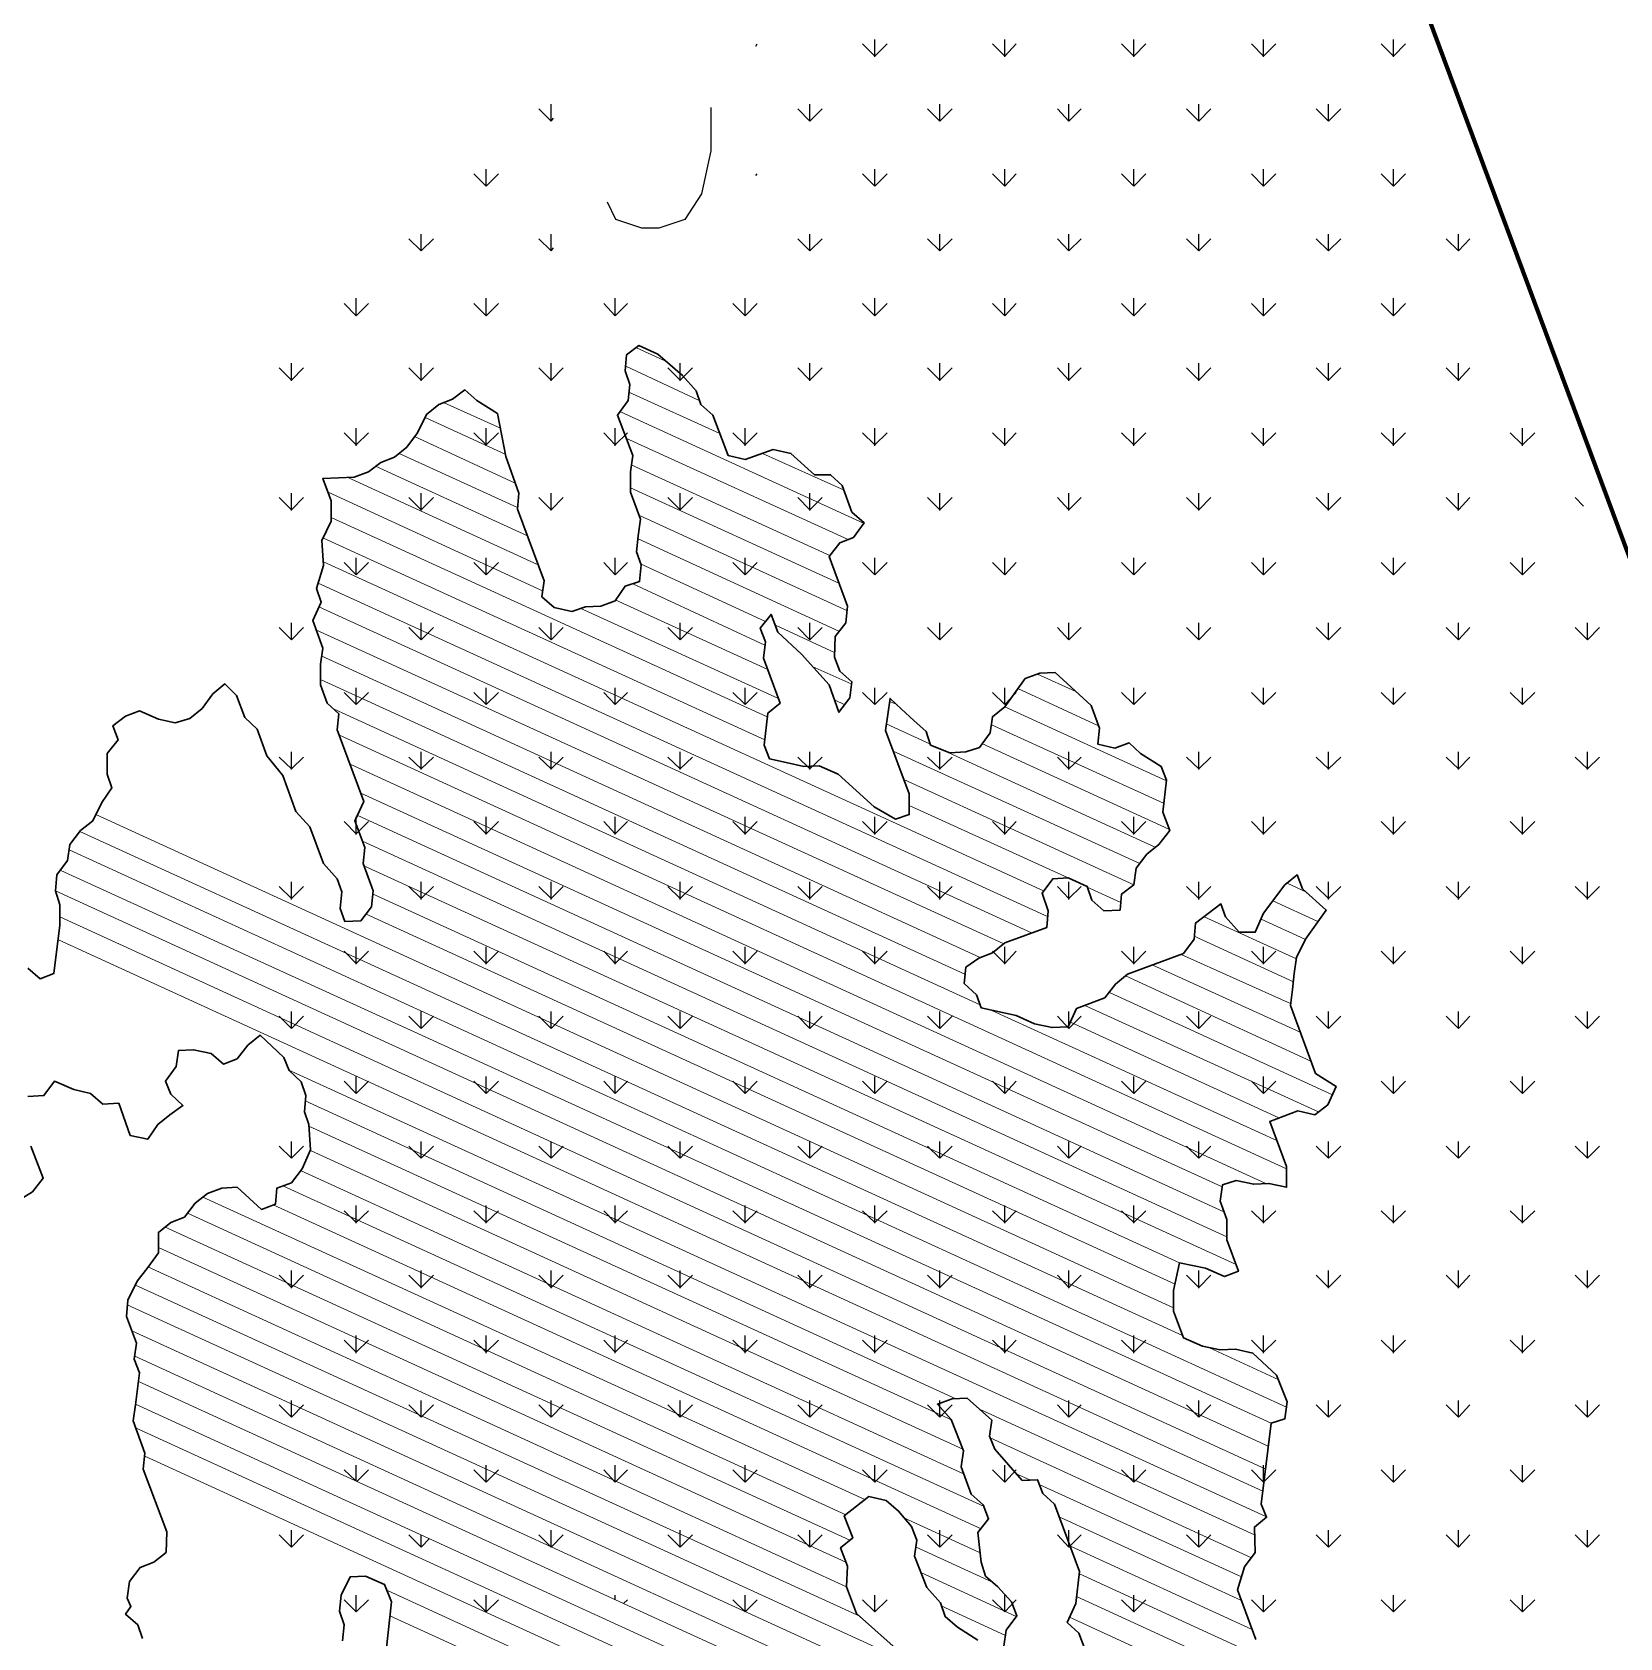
# Model space of a CAD drawing. Header units: metres. Extents: x -8.9 to 30.3, y -11.7 to 25.6.
# Drawn here: x -0.349 to 1.851, y 1.54 to 3.765 of the extents above; entities that cross this region are included whole.
import ezdxf

# ---------------------------------------------------------------- set-up
doc = ezdxf.new("R2010")
doc.units = ezdxf.units.M
for name, color, linetype, lineweight in [('P2D_C7_L020', 7, 'Continuous', 20), ('P2D_C7_L025', 7, 'Continuous', 25), ('P2D_C7_L030', 7, 'Continuous', 30), ('P2D_C7_L070', 7, 'Continuous', 70), ('P2D_C94_L025', 94, 'Continuous', 25)]:
    doc.layers.add(name, color=color, linetype=linetype, lineweight=lineweight)

msp = doc.modelspace()

# ---------------------------------------------------------------- linework, layer by layer
at = {"layer": 'P2D_C7_L020'}
for p, q in [((0.531142, 3.307997), (0.488809, 3.327047)), ((0.575592, 3.254022), (0.473992, 3.301647)), ((0.300426, 3.215922), (0.222109, 3.250847)), ((0.604167, 3.208514), (0.478226, 3.265664)), ((0.306776, 3.179939), (0.195651, 3.230739)), ((0.804192, 3.083631), (0.465526, 3.239206)), ((0.320534, 3.139722), (0.180834, 3.204281)), ((0.781967, 3.061406), (0.473992, 3.202164)), ((0.337467, 3.066697), (0.126859, 3.163006)), ((0.323709, 3.105856), (0.159667, 3.180997)), ((0.757626, 3.039181), (0.481401, 3.165122)), ((0.776676, 3.130197), (0.663434, 3.180997)), ((0.352284, 3.026481), (0.087701, 3.148189)), ((0.358634, 2.990497), (0.061242, 3.127022)), ((0.769267, 3.001081), (0.480342, 3.133372)), ((0.780909, 2.962981), (0.491984, 3.095272)), ((0.669784, 2.815872), (0.065476, 3.092097)), ((0.666609, 2.784122), (0.054892, 3.063522)), ((0.769267, 2.934406), (0.490926, 3.062464)), ((1.052901, 2.574572), (0.054892, 3.030714)), ((0.667667, 2.948164), (0.495159, 3.027539)), ((1.059251, 2.538589), (0.047484, 3.001081)), ((0.666609, 2.915356), (0.483517, 3.000022)), ((1.035967, 2.516364), (0.048542, 2.968272)), ((0.685659, 2.841272), (0.411551, 2.966156)), ((0.670842, 2.881489), (0.459176, 2.977797)), ((0.763976, 2.904772), (0.681426, 2.942872)), ((0.996809, 2.501547), (0.044309, 2.936522)), ((0.965059, 2.482497), (0.051717, 2.900539)), ((0.786201, 2.861381), (0.732226, 2.885722)), ((1.097351, 2.850797), (1.044434, 2.875139)), ((0.943892, 2.459214), (0.050659, 2.867731)), ((1.129101, 2.803172), (1.016917, 2.855031)), ((0.965059, 2.416881), (0.069709, 2.826456)), ((0.776676, 2.832806), (0.763976, 2.839156)), ((0.849701, 2.832806), (0.839117, 2.837039)), ((1.223292, 2.726972), (0.998926, 2.829631)), ((0.896267, 2.777772), (0.834884, 2.806347)), ((1.219059, 2.696281), (0.979876, 2.805289)), ((1.389451, 2.189339), (0.077117, 2.790472)), ((1.186251, 2.612672), (0.844409, 2.768247)), ((1.208476, 2.634897), (0.921667, 2.766131)), ((1.226467, 2.660297), (0.967176, 2.778831)), ((1.360876, 2.169231), (0.091934, 2.750256)), ((1.177784, 2.583039), (0.859226, 2.729089)), ((1.299492, 2.164997), (0.106751, 2.710039)), ((1.086767, 2.592564), (0.866634, 2.693106)), ((1.232817, 1.996722), (-0.260491, 2.680406)), ((1.302667, 2.130072), (0.102517, 2.679347)), ((1.245517, 1.958622), (-0.282716, 2.657122)), ((1.389451, 1.859139), (-0.297533, 2.631722)), ((1.306901, 2.095147), (0.108867, 2.643364)), ((1.319601, 2.057047), (0.110984, 2.609497)), ((1.368284, 1.836914), (-0.309174, 2.603147)), ((1.418026, 2.572456), (1.390509, 2.585156)), ((1.364051, 1.805164), (-0.316583, 2.574572)), ((1.241284, 2.059164), (0.123684, 2.570339)), ((1.159792, 2.558697), (1.113226, 2.579864)), ((1.432842, 2.532239), (1.370401, 2.560814)), ((1.360876, 1.773414), (-0.310233, 2.538589)), ((1.234934, 2.029531), (0.113101, 2.542822)), ((1.403209, 2.480381), (1.275151, 2.538589)), ((1.414851, 2.507897), (1.354526, 2.535414)), ((1.356642, 1.742722), (-0.312349, 2.506839)), ((1.398976, 2.448631), (1.261392, 2.512131)), ((1.408501, 2.378781), (1.204242, 2.471914)), ((1.395801, 2.417939), (1.243401, 2.486731)), ((1.423317, 2.338564), (1.166142, 2.457097)), ((1.452951, 2.291997), (1.143917, 2.433814)), ((1.376751, 2.228497), (0.981992, 2.408414)), ((1.433901, 2.268714), (1.110051, 2.415822)), ((1.378867, 2.260247), (1.089942, 2.392539)), ((1.360876, 1.707797), (0.006209, 2.326922)), ((0.931192, 1.870781), (0.029492, 2.283531)), ((0.925901, 1.841147), (0.034784, 2.248606)), ((0.940717, 1.800931), (0.036901, 2.214739)), ((0.941776, 1.767064), (0.023142, 2.187222)), ((0.970351, 1.721556), (-0.001199, 2.166056)), ((0.805251, 1.731081), (-0.112324, 2.150181)), ((0.966117, 1.690864), (-0.014958, 2.139597)), ((0.778792, 1.709914), (-0.133491, 2.127956)), ((0.784084, 1.674989), (-0.165241, 2.108906)), ((0.778792, 1.644297), (-0.173708, 2.080331)), ((0.779851, 1.610431), (-0.188524, 2.053872)), ((0.798901, 1.569156), (-0.205458, 2.028472)), ((0.942834, 1.470731), (-0.217099, 2.000956)), ((0.957651, 1.430514), (-0.210749, 1.964972)), ((1.378867, 1.897239), (1.282559, 1.941689)), ((1.021151, 1.368072), (-0.206516, 1.930047)), ((1.053959, 1.320447), (-0.202283, 1.895122)), ((1.066659, 1.281289), (-0.205458, 1.863372)), ((1.345001, 1.682397), (0.965059, 1.855964)), ((0.599934, 1.462264), (-0.205458, 1.830564)), ((1.340767, 1.650647), (0.978817, 1.816806)), ((0.587234, 1.434747), (-0.192758, 1.791406)), ((1.033851, 1.758597), (1.014801, 1.767064)), ((1.327009, 1.624189), (1.046551, 1.752247)), ((0.964001, 1.658056), (0.859226, 1.705681)), ((1.327009, 1.591381), (1.075126, 1.706739)), ((0.981992, 1.616781), (0.876159, 1.665464)), ((1.341826, 1.551164), (1.089942, 1.666522)), ((1.014801, 1.569156), (0.883567, 1.629481)), ((1.347117, 1.516239), (1.102642, 1.628422)), ((0.568184, 1.410406), (0.143792, 1.605139)), ((0.999984, 1.542697), (0.911084, 1.583972)), ((1.336534, 1.487664), (1.098409, 1.596672)), ((0.534317, 1.393472), (0.146967, 1.570214)), ((1.319601, 1.462264), (1.088884, 1.568097))]:
    msp.add_line(p, q, dxfattribs=at)
at = {"layer": 'P2D_C7_L025'}
msp.add_lwpolyline([(0.591467, 3.660422), (0.591467, 3.600097), (0.578767, 3.540831), (0.555484, 3.504847), (0.519501, 3.493206), (0.496217, 3.493206), (0.460234, 3.504847), (0.448592, 3.529189)], dxfattribs=at)
msp.add_arc((0.513671, 3.665785), 0.077657, 356.056277, 356.056277, dxfattribs=at)
at = {"layer": 'P2D_C7_L030'}
for points in [[(-0.354683, 2.467681), (-0.337749, 2.452864), (-0.318699, 2.460272), (-0.310233, 2.526947), (-0.310233, 2.555522), (-0.316583, 2.574572), (-0.314466, 2.596797), (-0.299649, 2.616906), (-0.296474, 2.639131), (-0.281658, 2.658181), (-0.264724, 2.671939), (-0.252024, 2.697339), (-0.238266, 2.717447), (-0.244616, 2.736497), (-0.244616, 2.765072), (-0.229799, 2.784122), (-0.237208, 2.803172), (-0.219216, 2.816931), (-0.200166, 2.824339), (-0.173708, 2.812697), (-0.150424, 2.807406), (-0.130316, 2.813756), (-0.113383, 2.827514), (-0.098566, 2.847622), (-0.081633, 2.861381), (-0.065758, 2.845506), (-0.054116, 2.814814), (-0.037183, 2.798939), (-0.023424, 2.761897), (-0.001199, 2.734381), (0.016792, 2.684639), (0.035842, 2.663472), (0.054892, 2.612672), (0.073942, 2.591506), (0.080292, 2.573514), (0.078176, 2.550231), (0.084526, 2.532239), (0.106751, 2.533297), (0.121567, 2.552347), (0.123684, 2.574572), (0.109926, 2.612672), (0.112042, 2.634897), (0.098284, 2.671939), (0.110984, 2.698397), (0.073942, 2.797881), (0.076059, 2.820106), (0.060184, 2.834922), (0.050659, 2.860322), (0.050659, 2.888897), (0.053834, 2.911122), (0.040076, 2.949222), (0.051717, 2.974622), (0.045367, 2.993672), (0.054892, 3.025422), (0.052776, 3.060347), (0.065476, 3.086806), (0.065476, 3.115381), (0.053834, 3.146072), (0.097226, 3.148189), (0.117334, 3.155597), (0.134267, 3.168297), (0.153317, 3.175706), (0.170251, 3.189464), (0.185067, 3.209572), (0.197767, 3.234972), (0.214701, 3.248731), (0.233751, 3.256139), (0.250684, 3.268839), (0.267617, 3.254022), (0.296192, 3.236031), (0.307834, 3.176764), (0.325826, 3.125964), (0.323709, 3.103739), (0.360751, 3.004256), (0.357576, 2.982031), (0.374509, 2.967214), (0.398851, 2.961922), (0.417901, 2.968272), (0.439067, 2.969331), (0.459176, 2.976739), (0.472934, 2.996847), (0.493042, 3.003197), (0.495159, 3.026481), (0.488809, 3.044472), (0.490926, 3.066697), (0.494101, 3.089981), (0.480342, 3.127022), (0.480342, 3.155597), (0.483517, 3.177822), (0.462351, 3.233914), (0.477167, 3.254022), (0.479284, 3.276247), (0.472934, 3.295297), (0.475051, 3.317522), (0.491984, 3.330222), (0.518442, 3.318581), (0.552309, 3.288947), (0.571359, 3.267781), (0.577709, 3.248731), (0.594642, 3.233914), (0.615809, 3.177822), (0.639092, 3.172531), (0.678251, 3.186289), (0.702592, 3.180997), (0.735401, 3.151364), (0.757626, 3.151364), (0.773501, 3.136547), (0.787259, 3.099506), (0.804192, 3.084689), (0.789376, 3.064581), (0.770326, 3.057172), (0.755509, 3.038122), (0.780909, 2.969331), (0.778792, 2.946047), (0.763976, 2.926997), (0.762917, 2.898422), (0.770326, 2.879372), (0.787259, 2.864556), (0.784084, 2.842331), (0.769267, 2.822222), (0.755509, 2.860322), (0.717409, 2.902656), (0.684601, 2.933347), (0.675076, 2.957689), (0.660259, 2.938639), (0.667667, 2.919589), (0.664492, 2.897364), (0.687776, 2.834922), (0.670842, 2.821164), (0.665551, 2.776714), (0.672959, 2.757664), (0.696242, 2.752372), (0.720584, 2.747081), (0.741751, 2.748139), (0.768209, 2.736497), (0.817951, 2.690989), (0.847584, 2.674056), (0.866634, 2.680406), (0.866634, 2.708981), (0.833826, 2.796822), (0.840176, 2.841272), (0.856051, 2.826456), (0.872984, 2.810581), (0.889917, 2.795764), (0.896267, 2.776714), (0.922726, 2.766131), (0.944951, 2.767189), (0.964001, 2.773539), (0.978817, 2.793647), (0.981992, 2.815872), (0.998926, 2.829631), (1.027501, 2.868789), (1.047609, 2.876197), (1.068776, 2.877256), (1.118517, 2.831747), (1.130159, 2.799997), (1.128042, 2.777772), (1.151326, 2.772481), (1.171434, 2.779889), (1.187309, 2.765072), (1.215884, 2.747081), (1.223292, 2.728031), (1.218001, 2.683581), (1.227526, 2.658181), (1.212709, 2.639131), (1.195776, 2.625372), (1.180959, 2.606322), (1.177784, 2.583039), (1.160851, 2.570339), (1.158734, 2.548114), (1.136509, 2.547056), (1.119576, 2.561872), (1.113226, 2.580922), (1.086767, 2.592564), (1.065601, 2.591506), (1.050784, 2.571397), (1.059251, 2.547056), (1.057134, 2.523772), (0.998926, 2.502606), (0.981992, 2.488847), (0.962942, 2.481439), (0.944951, 2.468739), (0.942834, 2.446514), (0.959767, 2.430639), (0.966117, 2.412647), (1.014801, 2.402064), (1.040201, 2.390422), (1.064542, 2.385131), (1.086767, 2.386189), (1.098409, 2.411589), (1.137567, 2.426406), (1.152384, 2.445456), (1.169317, 2.459214), (1.246576, 2.487789), (1.261392, 2.507897), (1.263509, 2.530122), (1.298434, 2.556581), (1.304784, 2.538589), (1.323834, 2.517422), (1.346059, 2.517422), (1.357701, 2.543881), (1.387334, 2.583039), (1.404267, 2.596797), (1.411676, 2.577747), (1.444484, 2.548114), (1.415909, 2.507897), (1.403209, 2.482497), (1.400034, 2.460272), (1.397917, 2.438047), (1.394742, 2.415822), (1.429667, 2.321631), (1.458242, 2.303639), (1.446601, 2.278239), (1.428609, 2.264481), (1.405326, 2.269772), (1.366167, 2.254956), (1.389451, 2.192514), (1.389451, 2.163939), (1.365109, 2.169231), (1.343942, 2.168172), (1.319601, 2.173464), (1.300551, 2.167114), (1.297376, 2.144889), (1.306901, 2.119489), (1.306901, 2.090914), (1.322776, 2.047522), (1.303726, 2.040114), (1.277267, 2.051756), (1.241284, 2.059164), (1.232817, 2.021064), (1.232817, 1.992489), (1.246576, 1.955447), (1.273034, 1.943806), (1.297376, 1.938514), (1.318542, 1.939572), (1.342884, 1.934281), (1.375692, 1.903589), (1.390509, 1.866547), (1.387334, 1.843264), (1.368284, 1.836914), (1.354526, 1.724731), (1.361934, 1.706739), (1.345001, 1.692981), (1.346059, 1.658056), (1.331242, 1.637947), (1.321717, 1.606197), (1.347117, 1.537406)], [(-0.195933, 1.538464), (-0.202283, 1.557514), (-0.219216, 1.572331), (-0.211808, 1.582914), (-0.217099, 1.594556), (-0.213924, 1.617839), (-0.199108, 1.636889), (-0.180058, 1.644297), (-0.163124, 1.658056), (-0.162066, 1.686631), (-0.194874, 1.773414), (-0.192758, 1.795639), (-0.208633, 1.840089), (-0.205458, 1.862314), (-0.200166, 1.906764), (-0.207574, 1.925814), (-0.204399, 1.948039), (-0.218158, 1.985081), (-0.216041, 2.007306), (-0.203341, 2.033764), (-0.188524, 2.052814), (-0.173708, 2.072922), (-0.173708, 2.101497), (-0.156774, 2.115256), (-0.137724, 2.122664), (-0.122908, 2.141714), (-0.105974, 2.155472), (-0.085866, 2.162881), (-0.064699, 2.163939), (-0.030833, 2.133247), (-0.011783, 2.140656), (-0.009666, 2.162881), (0.010442, 2.170289), (0.025259, 2.189339), (0.036901, 2.215797), (0.034784, 2.250722), (0.028434, 2.268714), (0.030551, 2.290939), (0.024201, 2.309989), (0.007267, 2.325864), (-0.000141, 2.343856), (-0.032949, 2.374547), (-0.049883, 2.360789), (-0.064699, 2.341739), (-0.083749, 2.334331), (-0.100683, 2.349147), (-0.125024, 2.354439), (-0.146191, 2.353381), (-0.149366, 2.331156), (-0.164183, 2.311047), (-0.156774, 2.293056), (-0.139841, 2.277181), (-0.157833, 2.264481), (-0.174766, 2.250722), (-0.188524, 2.230614), (-0.212866, 2.235906), (-0.228741, 2.280356), (-0.250966, 2.279297), (-0.267899, 2.294114), (-0.291183, 2.299406), (-0.317641, 2.311047), (-0.332458, 2.290939), (-0.354683, 2.289881)], [(-0.350449, 2.221089), (-0.333516, 2.176639), (-0.348333, 2.157589), (-0.375849, 2.140656)], [(1.108992, 1.526822), (1.101584, 1.545872), (1.085709, 1.560689), (1.097351, 1.587147), (1.102642, 1.631597), (1.067717, 1.724731), (1.051842, 1.739547), (1.044434, 1.758597), (1.023267, 1.757539), (0.985167, 1.800931), (0.977759, 1.818922), (0.980934, 1.841147), (0.947067, 1.871839), (0.925901, 1.870781), (0.905792, 1.863372), (0.924842, 1.842206), (0.941776, 1.798814), (0.938601, 1.776589), (0.952359, 1.738489), (0.969292, 1.723672), (0.976701, 1.704622), (0.961884, 1.685572), (0.966117, 1.644297), (0.972467, 1.625247), (0.989401, 1.610431), (1.008451, 1.589264), (1.015859, 1.570214), (1.001042, 1.550106), (0.997867, 1.527881)], [(0.961884, 1.536347), (0.933309, 1.554339), (0.916376, 1.569156), (0.910026, 1.588206), (0.890976, 1.609372), (0.874042, 1.652764), (0.877217, 1.674989), (0.869809, 1.694039), (0.851817, 1.715206), (0.834884, 1.730022), (0.810542, 1.735314), (0.776676, 1.708856), (0.788317, 1.678164), (0.771384, 1.664406), (0.780909, 1.639006), (0.779851, 1.610431), (0.793609, 1.573389), (0.844409, 1.527881)], [(0.141676, 1.521531), (0.149084, 1.589264), (0.139559, 1.613606), (0.113101, 1.625247), (0.091934, 1.624189), (0.079234, 1.598789), (0.077117, 1.576564), (0.083467, 1.557514), (0.081351, 1.535289)]]:
    msp.add_lwpolyline(points, dxfattribs=at)
at = {"layer": 'P2D_C7_L070'}
msp.add_lwpolyline([(4.505184, 0.498122), (3.016109, -0.056444), (1.343942, 4.436181), (0.465526, 3.824464), (0.465526, 3.825522)], dxfattribs=at)
at = {"layer": 'P2D_C94_L025'}
for p, q in [((0.653909, 3.745089), (0.656026, 3.748264)), ((0.819009, 3.730272), (0.819009, 3.754614)), ((0.998926, 3.730272), (0.998926, 3.754614)), ((1.177784, 3.730272), (1.177784, 3.754614)), ((1.357701, 3.730272), (1.357701, 3.754614)), ((1.537617, 3.730272), (1.537617, 3.754614)), ((0.370276, 3.641372), (0.353342, 3.658306)), ((0.370276, 3.641372), (0.370276, 3.664656)), ((0.729051, 3.641372), (0.712117, 3.658306)), ((0.729051, 3.641372), (0.729051, 3.664656)), ((0.729051, 3.641372), (0.745984, 3.658306)), ((0.908967, 3.641372), (0.892034, 3.658306)), ((0.908967, 3.641372), (0.908967, 3.664656)), ((0.908967, 3.641372), (0.925901, 3.658306)), ((1.087826, 3.641372), (1.071951, 3.658306)), ((1.087826, 3.641372), (1.087826, 3.664656)), ((1.087826, 3.641372), (1.104759, 3.658306)), ((1.267742, 3.641372), (1.250809, 3.658306)), ((1.267742, 3.641372), (1.267742, 3.664656)), ((1.267742, 3.641372), (1.284676, 3.658306)), ((1.447659, 3.641372), (1.430726, 3.658306)), ((1.447659, 3.641372), (1.447659, 3.664656)), ((1.447659, 3.641372), (1.464592, 3.658306)), ((0.370276, 3.641372), (0.373451, 3.645606)), ((0.280317, 3.551414), (0.263384, 3.568347)), ((0.280317, 3.551414), (0.280317, 3.574697)), ((0.280317, 3.551414), (0.297251, 3.568347)), ((0.653909, 3.566231), (0.656026, 3.568347)), ((0.819009, 3.551414), (0.802076, 3.568347)), ((0.819009, 3.551414), (0.819009, 3.574697)), ((0.819009, 3.551414), (0.835942, 3.568347)), ((0.998926, 3.551414), (0.981992, 3.568347)), ((0.998926, 3.551414), (0.998926, 3.574697)), ((0.998926, 3.551414), (1.014801, 3.568347)), ((1.177784, 3.551414), (1.160851, 3.568347)), ((1.177784, 3.551414), (1.177784, 3.574697)), ((1.177784, 3.551414), (1.194717, 3.568347)), ((1.357701, 3.551414), (1.340767, 3.568347)), ((1.357701, 3.551414), (1.357701, 3.574697)), ((1.357701, 3.551414), (1.374634, 3.568347)), ((1.537617, 3.551414), (1.520684, 3.568347)), ((1.537617, 3.551414), (1.537617, 3.574697)), ((1.537617, 3.551414), (1.554551, 3.568347)), ((0.190359, 3.461456), (0.173426, 3.478389)), ((0.190359, 3.461456), (0.190359, 3.484739)), ((0.190359, 3.461456), (0.207292, 3.478389)), ((0.370276, 3.461456), (0.353342, 3.478389)), ((0.370276, 3.461456), (0.370276, 3.484739)), ((0.729051, 3.461456), (0.712117, 3.478389)), ((0.729051, 3.461456), (0.729051, 3.484739)), ((0.729051, 3.461456), (0.745984, 3.478389)), ((0.908967, 3.461456), (0.892034, 3.478389)), ((0.908967, 3.461456), (0.908967, 3.484739)), ((0.908967, 3.461456), (0.925901, 3.478389)), ((1.087826, 3.461456), (1.071951, 3.478389)), ((1.087826, 3.461456), (1.087826, 3.484739)), ((1.087826, 3.461456), (1.104759, 3.478389)), ((1.267742, 3.461456), (1.250809, 3.478389)), ((1.267742, 3.461456), (1.267742, 3.484739)), ((1.267742, 3.461456), (1.284676, 3.478389)), ((1.447659, 3.461456), (1.430726, 3.478389)), ((1.447659, 3.461456), (1.447659, 3.484739)), ((1.447659, 3.461456), (1.464592, 3.478389)), ((1.627576, 3.461456), (1.610642, 3.478389)), ((1.627576, 3.461456), (1.627576, 3.484739)), ((1.627576, 3.461456), (1.643451, 3.478389)), ((0.370276, 3.461456), (0.373451, 3.465689)), ((0.100401, 3.371497), (0.083467, 3.388431)), ((0.100401, 3.371497), (0.100401, 3.395839)), ((0.100401, 3.371497), (0.117334, 3.388431)), ((0.280317, 3.371497), (0.263384, 3.388431)), ((0.280317, 3.371497), (0.280317, 3.395839)), ((0.280317, 3.371497), (0.297251, 3.388431)), ((0.459176, 3.371497), (0.443301, 3.388431)), ((0.459176, 3.371497), (0.459176, 3.395839)), ((0.459176, 3.371497), (0.476109, 3.388431)), ((0.639092, 3.371497), (0.622159, 3.388431)), ((0.639092, 3.371497), (0.639092, 3.395839)), ((0.639092, 3.371497), (0.656026, 3.388431)), ((0.819009, 3.371497), (0.802076, 3.388431)), ((0.819009, 3.371497), (0.819009, 3.395839)), ((0.819009, 3.371497), (0.835942, 3.388431)), ((0.998926, 3.371497), (0.981992, 3.388431)), ((0.998926, 3.371497), (0.998926, 3.395839)), ((0.998926, 3.371497), (1.014801, 3.388431)), ((1.177784, 3.371497), (1.160851, 3.388431)), ((1.177784, 3.371497), (1.177784, 3.395839)), ((1.177784, 3.371497), (1.194717, 3.388431)), ((1.357701, 3.371497), (1.340767, 3.388431)), ((1.357701, 3.371497), (1.357701, 3.395839)), ((1.357701, 3.371497), (1.374634, 3.388431)), ((1.537617, 3.371497), (1.520684, 3.388431)), ((1.537617, 3.371497), (1.537617, 3.395839)), ((1.537617, 3.371497), (1.554551, 3.388431)), ((0.010442, 3.281539), (0.010442, 3.305881)), ((0.190359, 3.281539), (0.190359, 3.305881)), ((0.370276, 3.281539), (0.370276, 3.305881)), ((0.549134, 3.281539), (0.549134, 3.305881)), ((0.729051, 3.281539), (0.729051, 3.305881)), ((0.908967, 3.281539), (0.908967, 3.305881)), ((1.087826, 3.281539), (1.087826, 3.305881)), ((1.267742, 3.281539), (1.267742, 3.305881)), ((1.447659, 3.281539), (1.447659, 3.305881)), ((1.627576, 3.281539), (1.627576, 3.305881)), ((0.100401, 3.191581), (0.100401, 3.215922)), ((0.280317, 3.191581), (0.280317, 3.215922)), ((0.459176, 3.191581), (0.459176, 3.215922)), ((0.639092, 3.191581), (0.639092, 3.215922)), ((0.819009, 3.191581), (0.819009, 3.215922)), ((0.998926, 3.191581), (0.998926, 3.215922)), ((1.177784, 3.191581), (1.177784, 3.215922)), ((1.357701, 3.191581), (1.357701, 3.215922)), ((1.537617, 3.191581), (1.537617, 3.215922)), ((1.716476, 3.191581), (1.716476, 3.215922)), ((0.010442, 3.101622), (0.010442, 3.125964)), ((0.190359, 3.101622), (0.190359, 3.125964)), ((0.370276, 3.101622), (0.370276, 3.125964)), ((0.549134, 3.101622), (0.549134, 3.125964)), ((0.729051, 3.101622), (0.729051, 3.125964)), ((0.908967, 3.101622), (0.908967, 3.125964)), ((1.087826, 3.101622), (1.087826, 3.125964)), ((1.267742, 3.101622), (1.267742, 3.125964)), ((1.447659, 3.101622), (1.447659, 3.125964)), ((1.627576, 3.101622), (1.627576, 3.125964)), ((1.801142, 3.107972), (1.789501, 3.119614)), ((0.100401, 3.012722), (0.083467, 3.029656)), ((0.100401, 3.012722), (0.100401, 3.036006)), ((0.100401, 3.012722), (0.117334, 3.029656)), ((0.280317, 3.012722), (0.263384, 3.029656)), ((0.280317, 3.012722), (0.280317, 3.036006)), ((0.280317, 3.012722), (0.297251, 3.029656)), ((0.459176, 3.012722), (0.443301, 3.029656)), ((0.459176, 3.012722), (0.459176, 3.036006)), ((0.459176, 3.012722), (0.476109, 3.029656)), ((0.639092, 3.012722), (0.622159, 3.029656)), ((0.639092, 3.012722), (0.639092, 3.036006)), ((0.639092, 3.012722), (0.656026, 3.029656)), ((0.819009, 3.012722), (0.802076, 3.029656)), ((0.819009, 3.012722), (0.819009, 3.036006)), ((0.819009, 3.012722), (0.835942, 3.029656)), ((0.998926, 3.012722), (0.981992, 3.029656)), ((0.998926, 3.012722), (0.998926, 3.036006)), ((0.998926, 3.012722), (1.014801, 3.029656)), ((1.177784, 3.012722), (1.160851, 3.029656)), ((1.177784, 3.012722), (1.177784, 3.036006)), ((1.177784, 3.012722), (1.194717, 3.029656)), ((1.357701, 3.012722), (1.340767, 3.029656)), ((1.357701, 3.012722), (1.357701, 3.036006)), ((1.357701, 3.012722), (1.374634, 3.029656)), ((1.537617, 3.012722), (1.520684, 3.029656)), ((1.537617, 3.012722), (1.537617, 3.036006)), ((1.537617, 3.012722), (1.554551, 3.029656)), ((1.716476, 3.012722), (1.699542, 3.029656)), ((1.716476, 3.012722), (1.716476, 3.036006)), ((1.716476, 3.012722), (1.733409, 3.029656)), ((0.010442, 2.922764), (-0.006491, 2.939697)), ((0.010442, 2.922764), (0.010442, 2.946047)), ((0.010442, 2.922764), (0.027376, 2.939697)), ((0.190359, 2.922764), (0.173426, 2.939697)), ((0.190359, 2.922764), (0.190359, 2.946047)), ((0.190359, 2.922764), (0.207292, 2.939697)), ((0.370276, 2.922764), (0.353342, 2.939697)), ((0.370276, 2.922764), (0.370276, 2.946047)), ((0.370276, 2.922764), (0.387209, 2.939697)), ((0.549134, 2.922764), (0.532201, 2.939697)), ((0.549134, 2.922764), (0.549134, 2.946047)), ((0.549134, 2.922764), (0.566067, 2.939697)), ((0.729051, 2.922764), (0.712117, 2.939697)), ((0.729051, 2.922764), (0.729051, 2.946047)), ((0.729051, 2.922764), (0.745984, 2.939697)), ((0.908967, 2.922764), (0.892034, 2.939697)), ((0.908967, 2.922764), (0.908967, 2.946047)), ((0.908967, 2.922764), (0.925901, 2.939697)), ((1.087826, 2.922764), (1.071951, 2.939697)), ((1.087826, 2.922764), (1.087826, 2.946047)), ((1.087826, 2.922764), (1.104759, 2.939697)), ((1.267742, 2.922764), (1.250809, 2.939697)), ((1.267742, 2.922764), (1.267742, 2.946047)), ((1.267742, 2.922764), (1.284676, 2.939697)), ((1.447659, 2.922764), (1.430726, 2.939697)), ((1.447659, 2.922764), (1.447659, 2.946047)), ((1.447659, 2.922764), (1.464592, 2.939697)), ((1.627576, 2.922764), (1.610642, 2.939697)), ((1.627576, 2.922764), (1.627576, 2.946047)), ((1.627576, 2.922764), (1.643451, 2.939697)), ((1.806434, 2.922764), (1.789501, 2.939697)), ((1.806434, 2.922764), (1.806434, 2.946047)), ((1.806434, 2.922764), (1.823367, 2.939697)), ((0.100401, 2.832806), (0.083467, 2.849739)), ((0.100401, 2.832806), (0.100401, 2.856089)), ((0.100401, 2.832806), (0.117334, 2.849739)), ((0.280317, 2.832806), (0.263384, 2.849739)), ((0.280317, 2.832806), (0.280317, 2.856089)), ((0.280317, 2.832806), (0.297251, 2.849739)), ((0.459176, 2.832806), (0.443301, 2.849739)), ((0.459176, 2.832806), (0.459176, 2.856089)), ((0.459176, 2.832806), (0.476109, 2.849739)), ((0.639092, 2.832806), (0.622159, 2.849739)), ((0.639092, 2.832806), (0.639092, 2.856089)), ((0.639092, 2.832806), (0.656026, 2.849739)), ((0.819009, 2.832806), (0.802076, 2.849739)), ((0.819009, 2.832806), (0.819009, 2.856089)), ((0.819009, 2.832806), (0.835942, 2.849739)), ((0.998926, 2.832806), (0.981992, 2.849739)), ((0.998926, 2.832806), (0.998926, 2.856089)), ((0.998926, 2.832806), (1.014801, 2.849739)), ((1.177784, 2.832806), (1.160851, 2.849739)), ((1.177784, 2.832806), (1.177784, 2.856089)), ((1.177784, 2.832806), (1.194717, 2.849739)), ((1.357701, 2.832806), (1.340767, 2.849739)), ((1.357701, 2.832806), (1.357701, 2.856089)), ((1.357701, 2.832806), (1.374634, 2.849739)), ((1.537617, 2.832806), (1.520684, 2.849739)), ((1.537617, 2.832806), (1.537617, 2.856089)), ((1.537617, 2.832806), (1.554551, 2.849739)), ((1.716476, 2.832806), (1.699542, 2.849739)), ((1.716476, 2.832806), (1.716476, 2.856089)), ((1.716476, 2.832806), (1.733409, 2.849739)), ((0.010442, 2.742847), (0.010442, 2.767189)), ((0.190359, 2.742847), (0.190359, 2.767189)), ((0.370276, 2.742847), (0.370276, 2.767189)), ((0.549134, 2.742847), (0.549134, 2.767189)), ((0.729051, 2.742847), (0.729051, 2.767189)), ((0.908967, 2.742847), (0.908967, 2.767189)), ((1.087826, 2.742847), (1.087826, 2.767189)), ((1.267742, 2.742847), (1.267742, 2.767189)), ((1.447659, 2.742847), (1.447659, 2.767189)), ((1.627576, 2.742847), (1.627576, 2.767189)), ((1.806434, 2.742847), (1.806434, 2.767189)), ((0.100401, 2.652889), (0.100401, 2.677231)), ((0.280317, 2.652889), (0.280317, 2.677231)), ((0.459176, 2.652889), (0.459176, 2.677231)), ((0.639092, 2.652889), (0.639092, 2.677231)), ((0.819009, 2.652889), (0.819009, 2.677231)), ((0.998926, 2.652889), (0.998926, 2.677231)), ((1.177784, 2.652889), (1.177784, 2.677231)), ((1.357701, 2.652889), (1.357701, 2.677231)), ((1.537617, 2.652889), (1.537617, 2.677231)), ((1.716476, 2.652889), (1.716476, 2.677231)), ((0.010442, 2.562931), (0.010442, 2.587272)), ((0.190359, 2.562931), (0.190359, 2.587272)), ((0.370276, 2.562931), (0.370276, 2.587272)), ((0.549134, 2.562931), (0.549134, 2.587272)), ((0.729051, 2.562931), (0.729051, 2.587272)), ((0.908967, 2.562931), (0.908967, 2.587272)), ((1.087826, 2.562931), (1.087826, 2.587272)), ((1.267742, 2.562931), (1.267742, 2.587272)), ((1.447659, 2.562931), (1.447659, 2.587272)), ((1.627576, 2.562931), (1.627576, 2.587272)), ((1.806434, 2.562931), (1.806434, 2.587272)), ((0.100401, 2.472972), (0.100401, 2.497314)), ((0.280317, 2.472972), (0.280317, 2.497314)), ((0.459176, 2.472972), (0.459176, 2.497314)), ((0.639092, 2.472972), (0.639092, 2.497314)), ((0.819009, 2.472972), (0.819009, 2.497314)), ((0.998926, 2.472972), (0.998926, 2.497314)), ((1.177784, 2.472972), (1.177784, 2.497314)), ((1.357701, 2.472972), (1.357701, 2.497314)), ((1.537617, 2.472972), (1.537617, 2.497314)), ((1.716476, 2.472972), (1.716476, 2.497314)), ((0.010442, 2.384072), (0.010442, 2.407356)), ((0.190359, 2.384072), (0.190359, 2.407356)), ((0.370276, 2.384072), (0.370276, 2.407356)), ((0.549134, 2.384072), (0.549134, 2.407356)), ((0.729051, 2.384072), (0.729051, 2.407356)), ((0.908967, 2.384072), (0.908967, 2.407356)), ((1.087826, 2.384072), (1.087826, 2.407356)), ((1.267742, 2.384072), (1.267742, 2.407356)), ((1.447659, 2.384072), (1.447659, 2.407356)), ((1.627576, 2.384072), (1.627576, 2.407356)), ((1.806434, 2.384072), (1.806434, 2.407356)), ((0.010442, 2.384072), (-0.006491, 2.401006)), ((0.010442, 2.384072), (0.027376, 2.401006)), ((0.190359, 2.384072), (0.173426, 2.401006)), ((0.190359, 2.384072), (0.207292, 2.401006)), ((0.370276, 2.384072), (0.353342, 2.401006)), ((0.370276, 2.384072), (0.387209, 2.401006)), ((0.549134, 2.384072), (0.532201, 2.401006)), ((0.549134, 2.384072), (0.566067, 2.401006)), ((0.729051, 2.384072), (0.712117, 2.401006)), ((0.729051, 2.384072), (0.745984, 2.401006)), ((0.908967, 2.384072), (0.892034, 2.401006)), ((0.908967, 2.384072), (0.925901, 2.401006)), ((1.087826, 2.384072), (1.071951, 2.401006)), ((1.087826, 2.384072), (1.104759, 2.401006)), ((1.267742, 2.384072), (1.250809, 2.401006)), ((1.267742, 2.384072), (1.284676, 2.401006)), ((1.447659, 2.384072), (1.430726, 2.401006)), ((1.447659, 2.384072), (1.464592, 2.401006)), ((1.627576, 2.384072), (1.610642, 2.401006)), ((1.627576, 2.384072), (1.643451, 2.401006)), ((1.806434, 2.384072), (1.789501, 2.401006)), ((1.806434, 2.384072), (1.823367, 2.401006)), ((0.100401, 2.294114), (0.100401, 2.317397)), ((0.280317, 2.294114), (0.280317, 2.317397)), ((0.459176, 2.294114), (0.459176, 2.317397)), ((0.639092, 2.294114), (0.639092, 2.317397)), ((0.819009, 2.294114), (0.819009, 2.317397)), ((0.998926, 2.294114), (0.998926, 2.317397)), ((1.177784, 2.294114), (1.177784, 2.317397)), ((1.357701, 2.294114), (1.357701, 2.317397)), ((1.537617, 2.294114), (1.537617, 2.317397)), ((1.716476, 2.294114), (1.716476, 2.317397)), ((0.100401, 2.294114), (0.083467, 2.311047)), ((0.100401, 2.294114), (0.117334, 2.311047)), ((0.280317, 2.294114), (0.263384, 2.311047)), ((0.280317, 2.294114), (0.297251, 2.311047)), ((0.459176, 2.294114), (0.443301, 2.311047)), ((0.459176, 2.294114), (0.476109, 2.311047)), ((0.639092, 2.294114), (0.622159, 2.311047)), ((0.639092, 2.294114), (0.656026, 2.311047)), ((0.819009, 2.294114), (0.802076, 2.311047)), ((0.819009, 2.294114), (0.835942, 2.311047)), ((0.998926, 2.294114), (0.981992, 2.311047)), ((0.998926, 2.294114), (1.014801, 2.311047)), ((1.177784, 2.294114), (1.160851, 2.311047)), ((1.177784, 2.294114), (1.194717, 2.311047)), ((1.357701, 2.294114), (1.340767, 2.311047)), ((1.357701, 2.294114), (1.374634, 2.311047)), ((1.537617, 2.294114), (1.520684, 2.311047)), ((1.537617, 2.294114), (1.554551, 2.311047)), ((1.716476, 2.294114), (1.699542, 2.311047)), ((1.716476, 2.294114), (1.733409, 2.311047)), ((0.010442, 2.204156), (0.010442, 2.227439)), ((0.190359, 2.204156), (0.190359, 2.227439)), ((0.370276, 2.204156), (0.370276, 2.227439)), ((0.549134, 2.204156), (0.549134, 2.227439)), ((0.729051, 2.204156), (0.729051, 2.227439)), ((0.908967, 2.204156), (0.908967, 2.227439)), ((1.087826, 2.204156), (1.087826, 2.227439)), ((1.267742, 2.204156), (1.267742, 2.227439)), ((1.447659, 2.204156), (1.447659, 2.227439)), ((1.627576, 2.204156), (1.627576, 2.227439)), ((1.806434, 2.204156), (1.806434, 2.227439)), ((0.010442, 2.204156), (-0.006491, 2.221089)), ((0.010442, 2.204156), (0.027376, 2.221089)), ((0.190359, 2.204156), (0.173426, 2.221089)), ((0.190359, 2.204156), (0.207292, 2.221089)), ((0.370276, 2.204156), (0.353342, 2.221089)), ((0.370276, 2.204156), (0.387209, 2.221089)), ((0.549134, 2.204156), (0.532201, 2.221089)), ((0.549134, 2.204156), (0.566067, 2.221089)), ((0.729051, 2.204156), (0.712117, 2.221089)), ((0.729051, 2.204156), (0.745984, 2.221089)), ((0.908967, 2.204156), (0.892034, 2.221089)), ((0.908967, 2.204156), (0.925901, 2.221089)), ((1.087826, 2.204156), (1.071951, 2.221089)), ((1.087826, 2.204156), (1.104759, 2.221089)), ((1.267742, 2.204156), (1.250809, 2.221089)), ((1.267742, 2.204156), (1.284676, 2.221089)), ((1.447659, 2.204156), (1.430726, 2.221089)), ((1.447659, 2.204156), (1.464592, 2.221089)), ((1.627576, 2.204156), (1.610642, 2.221089)), ((1.627576, 2.204156), (1.643451, 2.221089)), ((1.806434, 2.204156), (1.789501, 2.221089)), ((1.806434, 2.204156), (1.823367, 2.221089)), ((0.100401, 2.114197), (0.100401, 2.138539)), ((0.280317, 2.114197), (0.280317, 2.138539)), ((0.459176, 2.114197), (0.459176, 2.138539)), ((0.639092, 2.114197), (0.639092, 2.138539)), ((0.819009, 2.114197), (0.819009, 2.138539)), ((0.998926, 2.114197), (0.998926, 2.138539)), ((1.177784, 2.114197), (1.177784, 2.138539)), ((1.357701, 2.114197), (1.357701, 2.138539)), ((1.537617, 2.114197), (1.537617, 2.138539)), ((1.716476, 2.114197), (1.716476, 2.138539)), ((0.010442, 2.024239), (0.010442, 2.048581)), ((0.190359, 2.024239), (0.190359, 2.048581)), ((0.370276, 2.024239), (0.370276, 2.048581)), ((0.549134, 2.024239), (0.549134, 2.048581)), ((0.729051, 2.024239), (0.729051, 2.048581)), ((0.908967, 2.024239), (0.908967, 2.048581)), ((1.087826, 2.024239), (1.087826, 2.048581)), ((1.267742, 2.024239), (1.267742, 2.048581)), ((1.447659, 2.024239), (1.447659, 2.048581)), ((1.627576, 2.024239), (1.627576, 2.048581)), ((1.806434, 2.024239), (1.806434, 2.048581)), ((0.100401, 1.934281), (0.100401, 1.958622)), ((0.280317, 1.934281), (0.280317, 1.958622)), ((0.459176, 1.934281), (0.459176, 1.958622)), ((0.639092, 1.934281), (0.639092, 1.958622)), ((0.819009, 1.934281), (0.819009, 1.958622)), ((0.998926, 1.934281), (0.998926, 1.958622)), ((1.177784, 1.934281), (1.177784, 1.958622)), ((1.357701, 1.934281), (1.357701, 1.958622)), ((1.537617, 1.934281), (1.537617, 1.958622)), ((1.716476, 1.934281), (1.716476, 1.958622)), ((0.010442, 1.845381), (-0.006491, 1.862314)), ((0.010442, 1.845381), (0.010442, 1.868664)), ((0.010442, 1.845381), (0.027376, 1.862314)), ((0.190359, 1.845381), (0.173426, 1.862314)), ((0.190359, 1.845381), (0.190359, 1.868664)), ((0.190359, 1.845381), (0.207292, 1.862314)), ((0.370276, 1.845381), (0.353342, 1.862314)), ((0.370276, 1.845381), (0.370276, 1.868664)), ((0.370276, 1.845381), (0.387209, 1.862314)), ((0.549134, 1.845381), (0.532201, 1.862314)), ((0.549134, 1.845381), (0.549134, 1.868664)), ((0.549134, 1.845381), (0.566067, 1.862314)), ((0.729051, 1.845381), (0.712117, 1.862314)), ((0.729051, 1.845381), (0.729051, 1.868664)), ((0.729051, 1.845381), (0.745984, 1.862314)), ((0.908967, 1.845381), (0.892034, 1.862314)), ((0.908967, 1.845381), (0.908967, 1.868664)), ((0.908967, 1.845381), (0.925901, 1.862314)), ((1.087826, 1.845381), (1.071951, 1.862314)), ((1.087826, 1.845381), (1.087826, 1.868664)), ((1.087826, 1.845381), (1.104759, 1.862314)), ((1.267742, 1.845381), (1.250809, 1.862314)), ((1.267742, 1.845381), (1.267742, 1.868664)), ((1.267742, 1.845381), (1.284676, 1.862314)), ((1.447659, 1.845381), (1.430726, 1.862314)), ((1.447659, 1.845381), (1.447659, 1.868664)), ((1.447659, 1.845381), (1.464592, 1.862314)), ((1.627576, 1.845381), (1.610642, 1.862314)), ((1.627576, 1.845381), (1.627576, 1.868664)), ((1.627576, 1.845381), (1.643451, 1.862314)), ((1.806434, 1.845381), (1.789501, 1.862314)), ((1.806434, 1.845381), (1.806434, 1.868664)), ((1.806434, 1.845381), (1.823367, 1.862314)), ((0.099342, 1.757539), (0.083467, 1.772356)), ((0.100401, 1.756481), (0.100401, 1.778706)), ((0.101459, 1.756481), (0.117334, 1.772356)), ((0.280317, 1.755422), (0.263384, 1.772356)), ((0.280317, 1.755422), (0.280317, 1.778706)), ((0.280317, 1.755422), (0.297251, 1.772356)), ((0.459176, 1.755422), (0.443301, 1.772356)), ((0.459176, 1.755422), (0.459176, 1.778706)), ((0.459176, 1.755422), (0.476109, 1.772356)), ((0.639092, 1.755422), (0.622159, 1.772356)), ((0.639092, 1.755422), (0.639092, 1.778706)), ((0.639092, 1.755422), (0.656026, 1.772356)), ((0.819009, 1.755422), (0.802076, 1.772356)), ((0.819009, 1.755422), (0.819009, 1.778706)), ((0.819009, 1.755422), (0.835942, 1.772356)), ((0.998926, 1.755422), (0.981992, 1.772356)), ((0.998926, 1.755422), (0.998926, 1.778706)), ((0.998926, 1.755422), (1.014801, 1.772356)), ((1.177784, 1.755422), (1.160851, 1.772356)), ((1.177784, 1.755422), (1.177784, 1.778706)), ((1.177784, 1.755422), (1.194717, 1.772356)), ((1.357701, 1.755422), (1.340767, 1.772356)), ((1.357701, 1.755422), (1.357701, 1.778706)), ((1.357701, 1.755422), (1.374634, 1.772356)), ((1.537617, 1.755422), (1.520684, 1.772356)), ((1.537617, 1.755422), (1.537617, 1.778706)), ((1.537617, 1.755422), (1.554551, 1.772356)), ((1.716476, 1.755422), (1.699542, 1.772356)), ((1.716476, 1.755422), (1.716476, 1.778706)), ((1.716476, 1.755422), (1.733409, 1.772356)), ((0.010442, 1.665464), (-0.006491, 1.682397)), ((0.010442, 1.665464), (0.010442, 1.688747)), ((0.010442, 1.665464), (0.027376, 1.682397)), ((0.190359, 1.665464), (0.173426, 1.682397)), ((0.190359, 1.665464), (0.190359, 1.682397)), ((0.190359, 1.665464), (0.202001, 1.677106)), ((0.370276, 1.665464), (0.353342, 1.682397)), ((0.370276, 1.665464), (0.370276, 1.688747)), ((0.370276, 1.665464), (0.387209, 1.682397)), ((0.549134, 1.665464), (0.532201, 1.682397)), ((0.549134, 1.665464), (0.549134, 1.688747)), ((0.549134, 1.665464), (0.566067, 1.682397)), ((0.729051, 1.665464), (0.712117, 1.682397)), ((0.729051, 1.665464), (0.729051, 1.688747)), ((0.729051, 1.665464), (0.745984, 1.682397)), ((0.908967, 1.665464), (0.892034, 1.682397)), ((0.908967, 1.665464), (0.908967, 1.688747)), ((0.908967, 1.665464), (0.925901, 1.682397)), ((1.087826, 1.665464), (1.071951, 1.682397)), ((1.087826, 1.665464), (1.087826, 1.688747)), ((1.087826, 1.665464), (1.104759, 1.682397)), ((1.267742, 1.665464), (1.250809, 1.682397)), ((1.267742, 1.665464), (1.267742, 1.688747)), ((1.267742, 1.665464), (1.284676, 1.682397)), ((1.447659, 1.665464), (1.430726, 1.682397)), ((1.447659, 1.665464), (1.447659, 1.688747)), ((1.447659, 1.665464), (1.464592, 1.682397)), ((1.627576, 1.665464), (1.610642, 1.682397)), ((1.627576, 1.665464), (1.627576, 1.688747)), ((1.627576, 1.665464), (1.643451, 1.682397)), ((1.806434, 1.665464), (1.789501, 1.682397)), ((1.806434, 1.665464), (1.806434, 1.688747)), ((1.806434, 1.665464), (1.823367, 1.682397)), ((0.100401, 1.575506), (0.083467, 1.592439)), ((0.100401, 1.575506), (0.100401, 1.598789)), ((0.100401, 1.575506), (0.117334, 1.592439)), ((0.280317, 1.575506), (0.263384, 1.592439)), ((0.280317, 1.575506), (0.280317, 1.598789)), ((0.280317, 1.575506), (0.297251, 1.592439)), ((0.459176, 1.592439), (0.459176, 1.598789)), ((0.470817, 1.587147), (0.476109, 1.592439)), ((0.639092, 1.575506), (0.622159, 1.592439)), ((0.639092, 1.575506), (0.639092, 1.598789)), ((0.639092, 1.575506), (0.656026, 1.592439)), ((0.819009, 1.575506), (0.802076, 1.592439)), ((0.819009, 1.575506), (0.819009, 1.598789)), ((0.819009, 1.575506), (0.835942, 1.592439)), ((0.998926, 1.575506), (0.981992, 1.592439)), ((0.998926, 1.575506), (0.998926, 1.598789)), ((0.998926, 1.575506), (1.014801, 1.592439)), ((1.177784, 1.575506), (1.160851, 1.592439)), ((1.177784, 1.575506), (1.177784, 1.598789)), ((1.177784, 1.575506), (1.194717, 1.592439)), ((1.357701, 1.575506), (1.340767, 1.592439)), ((1.357701, 1.575506), (1.357701, 1.598789)), ((1.357701, 1.575506), (1.374634, 1.592439)), ((1.537617, 1.575506), (1.520684, 1.592439)), ((1.537617, 1.575506), (1.537617, 1.598789)), ((1.537617, 1.575506), (1.554551, 1.592439)), ((1.716476, 1.575506), (1.699542, 1.592439)), ((1.716476, 1.575506), (1.716476, 1.598789)), ((1.716476, 1.575506), (1.733409, 1.592439))]:
    msp.add_line(p, q, dxfattribs=at)
for points in [[(0.802076, 3.748264), (0.819009, 3.731331), (0.835942, 3.748264)], [(0.981992, 3.748264), (0.998926, 3.731331), (1.014801, 3.748264)], [(1.160851, 3.748264), (1.177784, 3.731331), (1.194717, 3.748264)], [(1.340767, 3.748264), (1.357701, 3.731331), (1.374634, 3.748264)], [(1.520684, 3.748264), (1.537617, 3.731331), (1.554551, 3.748264)], [(-0.006491, 3.299531), (0.010442, 3.282597), (0.027376, 3.299531)], [(0.173426, 3.299531), (0.190359, 3.282597), (0.207292, 3.299531)], [(0.353342, 3.299531), (0.370276, 3.282597), (0.387209, 3.299531)], [(0.532201, 3.299531), (0.549134, 3.282597), (0.566067, 3.299531)], [(0.712117, 3.299531), (0.729051, 3.282597), (0.745984, 3.299531)], [(0.892034, 3.299531), (0.908967, 3.282597), (0.925901, 3.299531)], [(1.071951, 3.299531), (1.087826, 3.282597), (1.104759, 3.299531)], [(1.250809, 3.299531), (1.267742, 3.282597), (1.284676, 3.299531)], [(1.430726, 3.299531), (1.447659, 3.282597), (1.464592, 3.299531)], [(1.610642, 3.299531), (1.627576, 3.282597), (1.643451, 3.299531)], [(0.083467, 3.209572), (0.100401, 3.192639), (0.117334, 3.209572)], [(0.263384, 3.209572), (0.280317, 3.192639), (0.297251, 3.209572)], [(0.443301, 3.209572), (0.459176, 3.192639), (0.476109, 3.209572)], [(0.622159, 3.209572), (0.639092, 3.192639), (0.656026, 3.209572)], [(0.802076, 3.209572), (0.819009, 3.192639), (0.835942, 3.209572)], [(0.981992, 3.209572), (0.998926, 3.192639), (1.014801, 3.209572)], [(1.160851, 3.209572), (1.177784, 3.192639), (1.194717, 3.209572)], [(1.340767, 3.209572), (1.357701, 3.192639), (1.374634, 3.209572)], [(1.520684, 3.209572), (1.537617, 3.192639), (1.554551, 3.209572)], [(1.699542, 3.209572), (1.716476, 3.192639), (1.733409, 3.209572)], [(-0.006491, 3.119614), (0.010442, 3.102681), (0.027376, 3.119614)], [(0.173426, 3.119614), (0.190359, 3.102681), (0.207292, 3.119614)], [(0.353342, 3.119614), (0.370276, 3.102681), (0.387209, 3.119614)], [(0.532201, 3.119614), (0.549134, 3.102681), (0.566067, 3.119614)], [(0.712117, 3.119614), (0.729051, 3.102681), (0.745984, 3.119614)], [(0.892034, 3.119614), (0.908967, 3.102681), (0.925901, 3.119614)], [(1.071951, 3.119614), (1.087826, 3.102681), (1.104759, 3.119614)], [(1.250809, 3.119614), (1.267742, 3.102681), (1.284676, 3.119614)], [(1.430726, 3.119614), (1.447659, 3.102681), (1.464592, 3.119614)], [(1.610642, 3.119614), (1.627576, 3.102681), (1.643451, 3.119614)], [(-0.006491, 2.759781), (0.010442, 2.743906), (0.027376, 2.759781)], [(0.173426, 2.759781), (0.190359, 2.743906), (0.207292, 2.759781)], [(0.353342, 2.759781), (0.370276, 2.743906), (0.387209, 2.759781)], [(0.532201, 2.759781), (0.549134, 2.743906), (0.566067, 2.759781)], [(0.712117, 2.759781), (0.729051, 2.743906), (0.745984, 2.759781)], [(0.892034, 2.759781), (0.908967, 2.743906), (0.925901, 2.759781)], [(1.071951, 2.759781), (1.087826, 2.743906), (1.104759, 2.759781)], [(1.250809, 2.759781), (1.267742, 2.743906), (1.284676, 2.759781)], [(1.430726, 2.759781), (1.447659, 2.743906), (1.464592, 2.759781)], [(1.610642, 2.759781), (1.627576, 2.743906), (1.643451, 2.759781)], [(1.789501, 2.759781), (1.806434, 2.743906), (1.823367, 2.759781)], [(0.083467, 2.670881), (0.100401, 2.653947), (0.117334, 2.670881)], [(0.263384, 2.670881), (0.280317, 2.653947), (0.297251, 2.670881)], [(0.443301, 2.670881), (0.459176, 2.653947), (0.476109, 2.670881)], [(0.622159, 2.670881), (0.639092, 2.653947), (0.656026, 2.670881)], [(0.802076, 2.670881), (0.819009, 2.653947), (0.835942, 2.670881)], [(0.981992, 2.670881), (0.998926, 2.653947), (1.014801, 2.670881)], [(1.160851, 2.670881), (1.177784, 2.653947), (1.194717, 2.670881)], [(1.340767, 2.670881), (1.357701, 2.653947), (1.374634, 2.670881)], [(1.520684, 2.670881), (1.537617, 2.653947), (1.554551, 2.670881)], [(1.699542, 2.670881), (1.716476, 2.653947), (1.733409, 2.670881)], [(-0.006491, 2.580922), (0.010442, 2.563989), (0.027376, 2.580922)], [(0.173426, 2.580922), (0.190359, 2.563989), (0.207292, 2.580922)], [(0.353342, 2.580922), (0.370276, 2.563989), (0.387209, 2.580922)], [(0.532201, 2.580922), (0.549134, 2.563989), (0.566067, 2.580922)], [(0.712117, 2.580922), (0.729051, 2.563989), (0.745984, 2.580922)], [(0.892034, 2.580922), (0.908967, 2.563989), (0.925901, 2.580922)], [(1.071951, 2.580922), (1.087826, 2.563989), (1.104759, 2.580922)], [(1.250809, 2.580922), (1.267742, 2.563989), (1.284676, 2.580922)], [(1.430726, 2.580922), (1.447659, 2.563989), (1.464592, 2.580922)], [(1.610642, 2.580922), (1.627576, 2.563989), (1.643451, 2.580922)], [(1.789501, 2.580922), (1.806434, 2.563989), (1.823367, 2.580922)], [(0.083467, 2.490964), (0.100401, 2.474031), (0.117334, 2.490964)], [(0.263384, 2.490964), (0.280317, 2.474031), (0.297251, 2.490964)], [(0.443301, 2.490964), (0.459176, 2.474031), (0.476109, 2.490964)], [(0.622159, 2.490964), (0.639092, 2.474031), (0.656026, 2.490964)], [(0.802076, 2.490964), (0.819009, 2.474031), (0.835942, 2.490964)], [(0.981992, 2.490964), (0.998926, 2.474031), (1.014801, 2.490964)], [(1.160851, 2.490964), (1.177784, 2.474031), (1.194717, 2.490964)], [(1.340767, 2.490964), (1.357701, 2.474031), (1.374634, 2.490964)], [(1.520684, 2.490964), (1.537617, 2.474031), (1.554551, 2.490964)], [(1.699542, 2.490964), (1.716476, 2.474031), (1.733409, 2.490964)], [(0.083467, 2.131131), (0.100401, 2.115256), (0.117334, 2.131131)], [(0.263384, 2.131131), (0.280317, 2.115256), (0.297251, 2.131131)], [(0.443301, 2.131131), (0.459176, 2.115256), (0.476109, 2.131131)], [(0.622159, 2.131131), (0.639092, 2.115256), (0.656026, 2.131131)], [(0.802076, 2.131131), (0.819009, 2.115256), (0.835942, 2.131131)], [(0.981992, 2.131131), (0.998926, 2.115256), (1.014801, 2.131131)], [(1.160851, 2.131131), (1.177784, 2.115256), (1.194717, 2.131131)], [(1.340767, 2.131131), (1.357701, 2.115256), (1.374634, 2.131131)], [(1.520684, 2.131131), (1.537617, 2.115256), (1.554551, 2.131131)], [(1.699542, 2.131131), (1.716476, 2.115256), (1.733409, 2.131131)], [(-0.006491, 2.042231), (0.010442, 2.025297), (0.027376, 2.042231)], [(0.173426, 2.042231), (0.190359, 2.025297), (0.207292, 2.042231)], [(0.353342, 2.042231), (0.370276, 2.025297), (0.387209, 2.042231)], [(0.532201, 2.042231), (0.549134, 2.025297), (0.566067, 2.042231)], [(0.712117, 2.042231), (0.729051, 2.025297), (0.745984, 2.042231)], [(0.892034, 2.042231), (0.908967, 2.025297), (0.925901, 2.042231)], [(1.071951, 2.042231), (1.087826, 2.025297), (1.104759, 2.042231)], [(1.250809, 2.042231), (1.267742, 2.025297), (1.284676, 2.042231)], [(1.430726, 2.042231), (1.447659, 2.025297), (1.464592, 2.042231)], [(1.610642, 2.042231), (1.627576, 2.025297), (1.643451, 2.042231)], [(1.789501, 2.042231), (1.806434, 2.025297), (1.823367, 2.042231)], [(0.083467, 1.952272), (0.100401, 1.935339), (0.117334, 1.952272)], [(0.263384, 1.952272), (0.280317, 1.935339), (0.297251, 1.952272)], [(0.443301, 1.952272), (0.459176, 1.935339), (0.476109, 1.952272)], [(0.622159, 1.952272), (0.639092, 1.935339), (0.656026, 1.952272)], [(0.802076, 1.952272), (0.819009, 1.935339), (0.835942, 1.952272)], [(0.981992, 1.952272), (0.998926, 1.935339), (1.014801, 1.952272)], [(1.160851, 1.952272), (1.177784, 1.935339), (1.194717, 1.952272)], [(1.340767, 1.952272), (1.357701, 1.935339), (1.374634, 1.952272)], [(1.520684, 1.952272), (1.537617, 1.935339), (1.554551, 1.952272)], [(1.699542, 1.952272), (1.716476, 1.935339), (1.733409, 1.952272)]]:
    msp.add_lwpolyline(points, dxfattribs=at)

doc.saveas('drawing.dxf')
